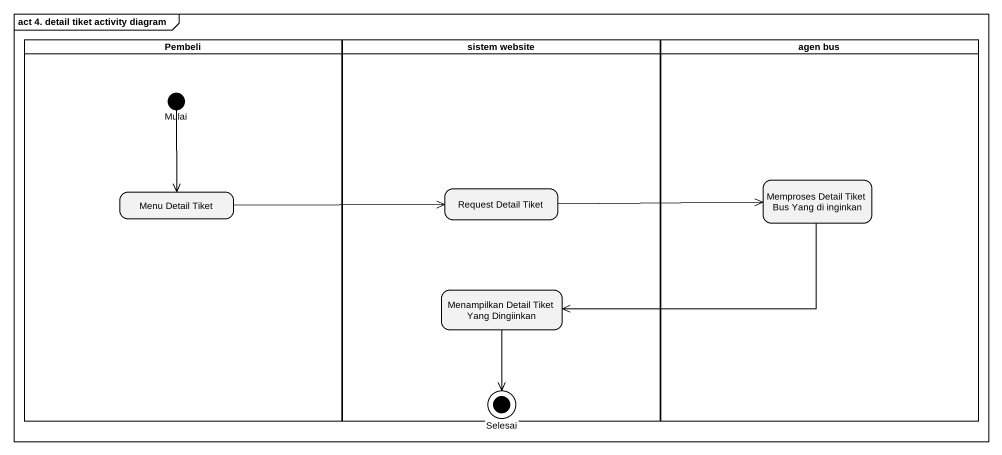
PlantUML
@startuml
mainframe act 4. detail tiket activity diagram
hide empty description
state Pembeli <<partition>> {
  state Mulai <<start>>
  state "Menu Detail Tiket" as Menu_Detail_Tiket
}
state "sistem website" as sistem_website <<partition>> {
  state "Request Detail Tiket" as Request_Detail_Tiket
  state "Menampilkan Detail Tiket Yang Dingiinkan" as Menampilkan_Detail_Tiket
  state Selesai <<end>>
}
state "agen bus" as agen_bus <<partition>> {
  state "Memproses Detail Tiket Bus Yang di inginkan" as Memproses_Detail_Tiket_Bus
}
Mulai --> Menu_Detail_Tiket
Memproses_Detail_Tiket_Bus -left-> Menampilkan_Detail_Tiket
Menu_Detail_Tiket -right-> Request_Detail_Tiket
Request_Detail_Tiket -right-> Memproses_Detail_Tiket_Bus
Menampilkan_Detail_Tiket --> Selesai
@enduml
